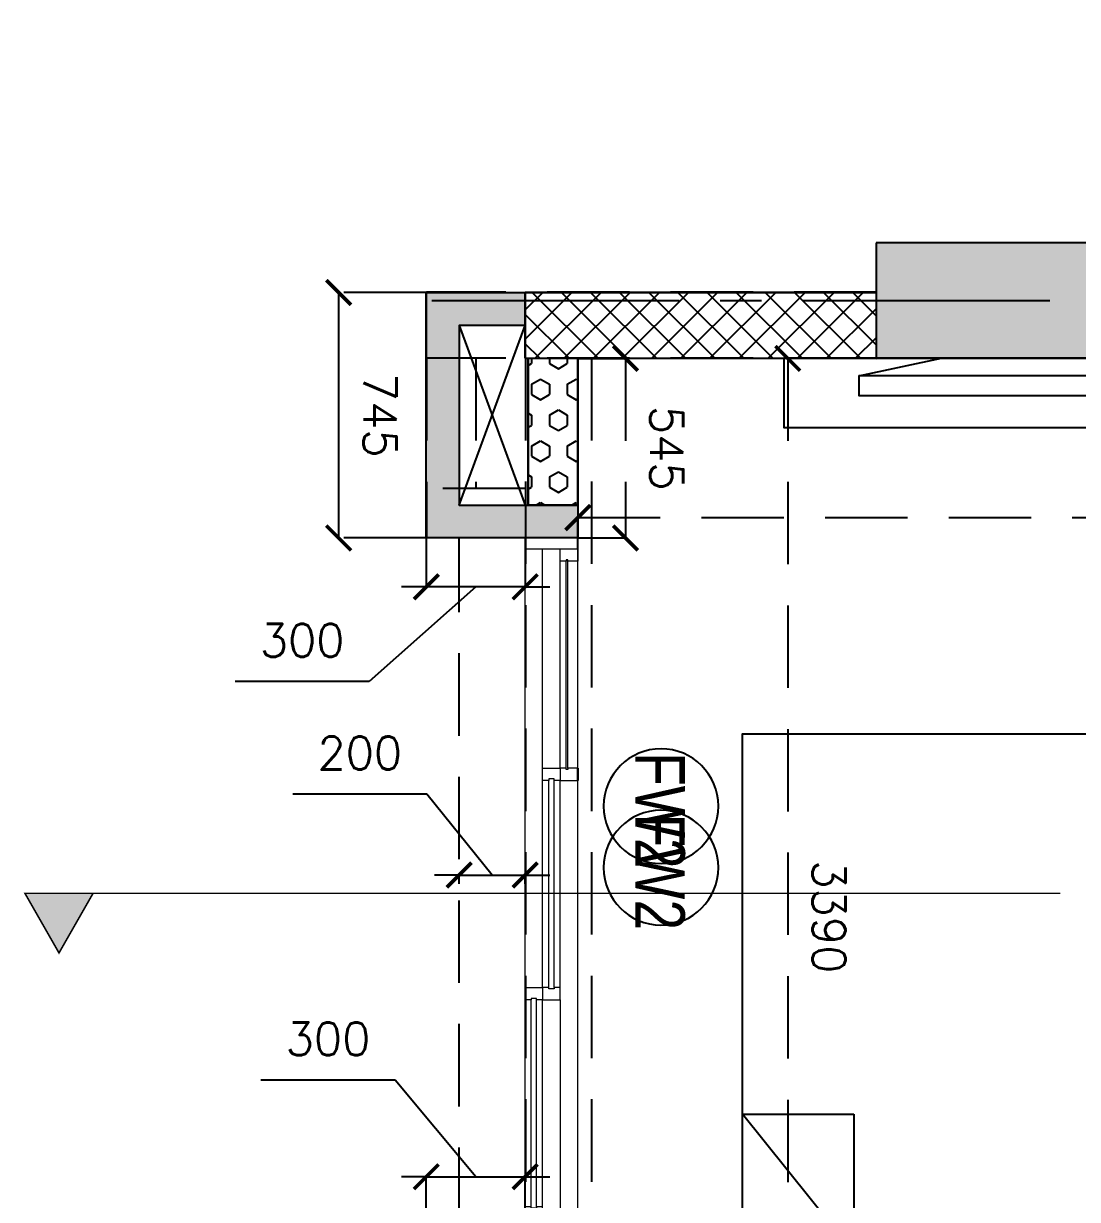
# Model space of a CAD drawing. Header units: millimetres. Extents: x -414464 to 1686, y -90036 to 108605.
# Drawn here: x -122298 to -119100, y -58068 to -54499 of the extents above; entities that cross this region are included whole.
import ezdxf
from ezdxf.enums import TextEntityAlignment as Align

# ---------------------------------------------------------------- set-up
doc = ezdxf.new("R2010")
doc.units = ezdxf.units.MM
doc.header["$LTSCALE"] = 1000
doc.header["$MEASUREMENT"] = 0
for name, pattern in [('$1$AUDIT_D_120904163729-0', [0]), ('$36$HIDDEN', [0.375, 0.25, -0.125]), ('2BHK-A - FRONT$1$AUDIT_D_120904163729-0', [0]), ('AUDIT_D_120904163729-0', [0]), ('T8(T9 IS SIMILAR) - DIMENSION & TEXTING$1$HIDDEN', [0.375, 0.25, -0.125]), ('T8(T9 IS SIMILAR) - TYPICAL FLOOR ELEVATION$1$AUDIT_D_120904163729-0', [0]), ('T8(T9 IS SIMILAR) - TYPICAL FLOOR ELEVATION$1$HIDDEN', [0.375, 0.25, -0.125]), ('T8(T9 IS SIMILAR)$1$$0$HIDDEN', [0.375, 0.25, -0.125]), ('T8_PROFILE SECTIONS$0$HIDDEN', [0.375, 0.25, -0.125]), ('T8_PROFILE SECTIONS$0$PHANTOM2', [1.25, 0.625, -0.125, 0.125, -0.125, 0.125, -0.125]), ('T8_REFUGE COLUMNS$1$CENTER2', [1.125, 0.75, -0.125, 0.125, -0.125])]:
    doc.linetypes.add(name, pattern=pattern)
doc.layers.get('0').update_dxf_attribs({"linetype": 'AUDIT_D_120904163729-0'})
for name, color, linetype in [('$0$A-HATCH -160', 251, '$1$AUDIT_D_120904163729-0'), ('$21$A-DIMENSIONS', 2, '$36$HIDDEN'), ('2BHK-A - FRONT$0$2BHK-A - FRONT$0$a-furniture', 8, 'Continuous'), ('2BHK-A - FRONT$1$a-furniture', 8, 'Continuous'), ('2BHK-A - FRONT$1$A-HATCH -160', 251, '2BHK-A - FRONT$1$AUDIT_D_120904163729-0'), ('2BHK-A - FRONT$1$a-window-no', 125, 'Continuous'), ('a-rcc', 3, 'Continuous'), ('T8(T9 IS SIMILAR) - DIMENSION & TEXTING$1$A-DIMENSIONS', 2, 'T8(T9 IS SIMILAR) - DIMENSION & TEXTING$1$HIDDEN'), ('T8(T9 IS SIMILAR) - DIMENSION & TEXTING$1$a-window-no', 125, 'Continuous'), ('T8(T9 IS SIMILAR) - TYPICAL FLOOR ELEVATION$1$A-DIM', 1, 'T8(T9 IS SIMILAR) - TYPICAL FLOOR ELEVATION$1$AUDIT_D_120904163729-0'), ('T8(T9 IS SIMILAR) - TYPICAL FLOOR ELEVATION$1$A-WALL HATCH', 252, 'T8(T9 IS SIMILAR) - TYPICAL FLOOR ELEVATION$1$AUDIT_D_120904163729-0'), ('T8(T9 IS SIMILAR) - TYPICAL FLOOR ELEVATION$1$A-WALL-FEATURES', 6, 'T8(T9 IS SIMILAR) - TYPICAL FLOOR ELEVATION$1$AUDIT_D_120904163729-0'), ('T8(T9 IS SIMILAR)$1$$6$a-beam 2', 50, 'Continuous'), ('T8(T9 IS SIMILAR)$1$S-BEAM', 20, 'T8(T9 IS SIMILAR)$1$$0$HIDDEN'), ('T8_PROFILE SECTIONS$0$A-PROFILE SECTIONS', 81, 'T8_PROFILE SECTIONS$0$PHANTOM2'), ('T8_REFUGE COLUMNS$1$A-CENTERLINE', 193, 'T8_REFUGE COLUMNS$1$CENTER2'), ('T8_REFUGE COLUMNS$1$A-RCC COLS', 3, 'Continuous'), ('T8_TYPICAL COLUMNS$1$A-RCC COLS', 3, 'Continuous')]:
    doc.layers.add(name, color=color, linetype=linetype)
for name, color, linetype, lineweight in [('2BHK-A - FRONT$1$A-WALL- 160', 6, 'Continuous', 30), ('2BHK-A - FRONT$1$Window', 4, 'Continuous', 20), ('T8(T9 IS SIMILAR)$1$D&W', 8, 'Continuous', 25)]:
    doc.layers.add(name, color=color, linetype=linetype, lineweight=lineweight)
doc.layers.add('T8_REFUGE COLUMNS$1$COL-HATCH', color=7, linetype='Continuous', lineweight=25, true_color=0xa3a3a3)
doc.styles.add('2BHK-A - FRONT$1$LODHA STANDERD', font='sanss___.ttf')
doc.styles.add('T8(T9 IS SIMILAR) - DIMENSION & TEXTING$1$LODHA STANDERD', font='sanss___.ttf')
doc.styles.add('T8(T9 IS SIMILAR) - DIMENSION & TEXTING$1$Romans 1', font='romans.shx', dxfattribs={"height": 100})
doc.styles.add('T8(T9 IS SIMILAR) - TYPICAL FLOOR ELEVATION$1$Romans 1', font='romans.shx', dxfattribs={"height": 100})
doc.dimstyles.new('T8(T9 IS SIMILAR) - DIMENSION & TEXTING$1$ALPINE S', dxfattribs={"dimscale": 0, "dimtxt": 100, "dimasz": 75, "dimexe": 0, "dimexo": 0, "dimgap": 75, "dimtad": 1, "dimdec": 0, "dimzin": 0, "dimdsep": 46, "dimtxsty": 'T8(T9 IS SIMILAR) - DIMENSION & TEXTING$1$Romans 1', "dimblk": 'T8(T9 IS SIMILAR) - DIMENSION & TEXTING$1$_ArchTick', "dimcen": 0.09, "dimclrd": 256, "dimclre": 256, "dimclrt": 7, "dimadec": 0, "dimazin": 0, "dimtfac": 1, "dimtdec": 0, "dimtofl": 0, "dimtmove": 1, "dimatfit": 0, "dimldrblk": 'T8(T9 IS SIMILAR) - DIMENSION & TEXTING$1$_Open90', "dimfxl": 1, "dimtolj": 1, "dimtzin": 0, "dimarcsym": 0})
doc.dimstyles.new('T8(T9 IS SIMILAR) - TYPICAL FLOOR ELEVATION$1$ALPINE S', dxfattribs={"dimscale": 0, "dimtxt": 100, "dimasz": 75, "dimexe": 0, "dimexo": 0, "dimgap": 75, "dimtad": 1, "dimdec": 0, "dimzin": 0, "dimdsep": 46, "dimtxsty": 'T8(T9 IS SIMILAR) - TYPICAL FLOOR ELEVATION$1$Romans 1', "dimblk": 'T8(T9 IS SIMILAR) - TYPICAL FLOOR ELEVATION$1$_ArchTick', "dimcen": 0.09, "dimclrd": 256, "dimclre": 256, "dimclrt": 7, "dimadec": 0, "dimazin": 0, "dimtfac": 1, "dimtdec": 0, "dimtofl": 0, "dimtmove": 1, "dimatfit": 0, "dimldrblk": 'T8(T9 IS SIMILAR) - TYPICAL FLOOR ELEVATION$1$_Open90', "dimfxl": 1, "dimtolj": 1, "dimtzin": 0, "dimarcsym": 0})

# ---------------------------------------------------------------- blocks, each defined once
blk = doc.blocks.new('T8_REFUGE COLUMNS')
at = {"layer": 'T8_REFUGE COLUMNS$1$COL-HATCH', "linetype": 'ByBlock'}
h = blk.add_hatch(color=256, dxfattribs=at)
h.dxf.hatch_style = 1
h.paths.add_polyline_path([(1195392.1, -5726519.9), (1195742.1, -5726519.9), (1195742.1, -5724724.9), (1195392.1, -5724724.9)])
at = {"layer": 'T8_REFUGE COLUMNS$1$A-CENTERLINE'}
blk.add_line((1195567.1, -5727867.6), (1195567.1, -5698299.6), dxfattribs=at)
at = {"layer": 'T8_REFUGE COLUMNS$1$A-RCC COLS', "linetype": 'ByBlock'}
blk.add_lwpolyline([(1195392.1, -5726519.9), (1195742.1, -5726519.9), (1195742.1, -5724724.9), (1195392.1, -5724724.9)], close=True, dxfattribs=at)
blk = doc.blocks.new('T8_TYPICAL COLUMNS')
at = {"layer": 'T8_TYPICAL COLUMNS$1$A-RCC COLS', "linetype": 'ByBlock'}
blk.add_blockref('T8_REFUGE COLUMNS', (0, 0), dxfattribs=at)
blk = doc.blocks.new('2BHK-A - FRONT$1$2100')
at = {"layer": '2BHK-A - FRONT$1$Window', "color": 1, "lineweight": 13}
for p, q in [((1150876.5, -5693344.1), (1148842.5, -5693344.1)), ((1149507.5, -5693344.1), (1148880, -5693344.1)), ((1149507.5, -5693397.4), (1148880, -5693397.4)), ((1150173.7, -5693397.4), (1149545, -5693397.4)), ((1150211.2, -5693397.4), (1150876.5, -5693397.4)), ((1149507.5, -5693450.8), (1148842.5, -5693450.8)), ((1150173.7, -5693450.8), (1149545, -5693450.8)), ((1150839, -5693450.8), (1150211.2, -5693450.8)), ((1150173.7, -5693504.1), (1148842.5, -5693504.1)), ((1150839, -5693504.1), (1150211.2, -5693504.1))]:
    blk.add_line(p, q, dxfattribs=at)
at = {"layer": '2BHK-A - FRONT$1$Window', "color": 5, "lineweight": 13}
for p, q in [((1149507.5, -5693374.4), (1148880, -5693374.4)), ((1149507.5, -5693378.9), (1148880, -5693378.9)), ((1150173.7, -5693416), (1149545, -5693416)), ((1150173.7, -5693432.2), (1149545, -5693432.2)), ((1150839, -5693469.3), (1150211.2, -5693469.3)), ((1150839, -5693485.5), (1150211.2, -5693485.5))]:
    blk.add_line(p, q, dxfattribs=at)
at = {"layer": '2BHK-A - FRONT$1$Window', "color": 4, "lineweight": 13}
for points in [[(1148842.5, -5693344.1), (1148809.5, -5693344.1), (1148809.5, -5693504.1), (1148842.5, -5693504.1)], [(1148880, -5693378.9), (1148880, -5693397.4), (1148842.5, -5693397.4), (1148842.5, -5693344.1), (1148880, -5693344.1), (1148880, -5693374.4), (1148875.5, -5693374.4), (1148875.5, -5693378.9)], [(1149507.5, -5693378.9), (1149507.5, -5693397.4), (1149545, -5693397.4), (1149545, -5693344.1), (1149507.5, -5693344.1), (1149507.5, -5693374.4), (1149512, -5693374.4), (1149512, -5693378.9)], [(1150909.5, -5693344.1), (1150876.5, -5693344.1), (1150876.5, -5693504.1), (1150909.5, -5693504.1)], [(1149545, -5693432.2), (1149545, -5693450.8), (1149507.5, -5693450.8), (1149507.5, -5693397.4), (1149545, -5693397.4), (1149545, -5693416), (1149540.5, -5693416), (1149540.5, -5693432.2)], [(1150173.7, -5693432.2), (1150173.7, -5693450.8), (1150211.2, -5693450.8), (1150211.2, -5693397.4), (1150173.7, -5693397.4), (1150173.7, -5693416), (1150178.2, -5693416), (1150178.2, -5693432.2)], [(1150211.2, -5693485.5), (1150211.2, -5693504.1), (1150173.7, -5693504.1), (1150173.7, -5693450.8), (1150211.2, -5693450.8), (1150211.2, -5693469.3), (1150206.7, -5693469.3), (1150206.7, -5693485.5)], [(1150839, -5693485.5), (1150839, -5693504.1), (1150876.5, -5693504.1), (1150876.5, -5693450.8), (1150839, -5693450.8), (1150839, -5693469.3), (1150843.5, -5693469.3), (1150843.5, -5693485.5)]]:
    blk.add_lwpolyline(points, close=True, dxfattribs=at)
blk = doc.blocks.new('2BHK-A - FRONT$1$WINDOW TAG')
at = {"layer": '2BHK-A - FRONT$1$a-window-no'}
blk.add_circle((0, 0), 174.1, dxfattribs=at)
at = {"layer": '2BHK-A - FRONT$1$a-window-no', "style": '2BHK-A - FRONT$1$LODHA STANDERD'}
blk.add_attdef('WINDOW', text='', height=150, dxfattribs=at).set_placement((11.3, 2.8), align=Align.MIDDLE_CENTER)
blk = doc.blocks.new('2BHK-A - FRONT$1$A$C7BF77BFD')
at = {"layer": '2BHK-A - FRONT$1$a-furniture'}
for p, q in [((-300, 1078.1), (-246.9, 1328.1)), ((-300, 1078.1), (-300, 478.1)), ((-246.9, 228.1), (-300, 478.1))]:
    blk.add_line(p, q, dxfattribs=at)
for points in [[(-300, 1550), (-300, 0), (-90, 0), (-90, 1550)], [(-246.9, 228.1), (-186.9, 228.1), (-186.9, 1328.1), (-246.9, 1328.1)]]:
    blk.add_lwpolyline(points, close=True, dxfattribs=at)
blk = doc.blocks.new('2BHK-A - FRONT$0$2BHK-A - FRONT$0$a bed')
at = {"color": 0, "linetype": 'ByBlock', "extrusion": (1.06338e-09, -0.000260045, 1)}
for q in [(78.6, 2497.2), (328.9, 2497.3), (203.8, 2280.5)]:
    blk.add_line((203.8, 2425), q, dxfattribs=at)
at = {"color": 0, "linetype": 'ByBlock'}
for p, q in [((675, 2200, 0), (675, 737.5, 0)), ((221.8, 1867.4, 0), (383.5, 2029, 0)), ((444.1, 2029, 0), (605.8, 1867.4, 0)), ((334.7, 1693.9, 0), (221.8, 1806.8, 0)), ((605.8, 1806.8, 0), (492.9, 1693.9, 0)), ((221.8, 1581, 0), (383.5, 1742.6, 0)), ((444.1, 1742.6, 0), (605.8, 1581, 0)), ((221.8, 1389.8, 0), (383.5, 1551.4, 0)), ((444.1, 1551.4, 0), (605.8, 1389.8, 0)), ((287.1, 1455.1, 0), (221.8, 1520.4, 0)), ((605.8, 1520.4, 0), (540.5, 1455.1, 0)), ((383.5, 1167.5, 0), (221.8, 1329.2, 0)), ((605.8, 1329.2, 0), (444.1, 1167.5, 0)), ((221.8, 857.3, 0), (383.5, 1019, 0)), ((444.1, 1019, 0), (605.8, 857.3, 0)), ((221.8, 679, 0), (383.5, 840.6, 0)), ((444.1, 840.6, 0), (605.8, 679, 0)), ((280.7, 737.9, 0), (221.8, 796.7, 0)), ((605.8, 796.7, 0), (546.9, 737.9, 0)), ((1095.6, 737.5, 0), (675, 737.5, 0)), ((675, 737.5, 0), (1095.6, 400, 0)), ((1095.6, 400, 0), (1095.6, 737.5, 0)), ((383.5, 456.7, 0), (221.8, 618.4, 0)), ((605.8, 618.4, 0), (444.1, 456.7, 0)), ((56.3, 400, 0), (506.3, 400, 0))]:
    blk.add_line(p, q, dxfattribs=at)
at = {"color": 0, "linetype": 'ByBlock', "extrusion": (1.06338e-09, 0.000260045, 1)}
for q in [(203.8, 319.5), (78.6, 102.8), (328.9, 102.7)]:
    blk.add_line((203.8, 175), q, dxfattribs=at)
at = {"color": 0, "linetype": 'ByBlock'}
for points in [[(0, 2200), (0, 2650), (400, 2650), (400, 2200)], [(0, 400), (0, -50), (400, -50), (400, 400)]]:
    blk.add_lwpolyline(points, close=True, dxfattribs=at)
blk.add_lwpolyline([(0, 400), (2250, 400), (2250, 2200), (0, 2200), (0, 400)], dxfattribs=at)
at = {"color": 0, "linetype": 'ByBlock', "extrusion": (1.06338e-09, -0.000260045, 1)}
for radius in [144.5, 108.4]:
    blk.add_circle((203.8, 2425, -0.6), radius, dxfattribs=at)
at = {"color": 0, "linetype": 'ByBlock', "extrusion": (1.06338e-09, 0.000260045, 1)}
for radius in [144.5, 108.4]:
    blk.add_circle((203.8, 175, 0), radius, dxfattribs=at)
at = {"color": 0, "linetype": 'ByBlock', "extrusion": (7.42612e-06, -2.34658e-07, -1)}
for centre, major_axis, start_param, end_param in [((417.2, 2002.1, 0), (-26.9, 26.9, 0), 6.283185, 7.853982), ((252.2, 1837.1, 0.7), (-30.3, 30.3, 0), 4.712389, 6.283185), ((575.4, 1837.1, 0.7), (30.3, 30.3, 0), 0, 1.570796), ((413.8, 1712.3, 0.7), (-30.3, 30.3, 0), 6.283185, 7.853982), ((252.2, 1550.7, 0.7), (30.3, 30.3, 0), 3.141593, 4.712389), ((575.4, 1550.7, 0.7), (30.3, 30.3, 0), 0, 1.570796), ((413.8, 1521.1, 0.7), (30.3, 30.3, 0), 4.712389, 6.283185), ((252.2, 1359.5, 0.7), (-30.3, 30.3, 0), 4.712389, 6.283185), ((575.4, 1359.5, 0.7), (-30.3, 30.3, 0), 1.570796, 3.141593), ((413.8, 1197.8, 0.7), (-30.3, 30.3, 0), 3.141593, 4.712389), ((413.8, 988.7, 0.7), (30.3, 30.3, 0), 4.712389, 6.283185), ((252.2, 827, 0.7), (30.3, 30.3, 0), 3.141593, 4.712389), ((575.4, 827, 0.7), (-30.3, 30.3, 0), 1.570796, 3.141593), ((413.8, 810.3, 0.7), (30.3, 30.3, 0), 4.712389, 6.283185), ((252.2, 648.7, 0.7), (-30.3, 30.3, 0), 4.712389, 6.283185), ((575.4, 648.7, 0.7), (-30.3, 30.3, 0), 1.570796, 3.141593), ((413.8, 487.1, 0.7), (30.3, 30.3, 0), 1.570796, 3.141593)]:
    blk.add_ellipse(centre, major_axis=major_axis, ratio=1, start_param=start_param, end_param=end_param, dxfattribs=at)
blk = doc.blocks.new('2BHK-A - FRONT')
at = {"layer": '2BHK-A - FRONT$1$A-HATCH -160', "linetype": 'ByBlock'}
h = blk.add_hatch(dxfattribs=at)
h.set_pattern_fill('ANSI37', color=256, scale=500)
h.paths.add_polyline_path([(1141249.5, -5727584.8), (1141049.5, -5727584.8), (1141049.5, -5726519.5), (1141249.5, -5726519.5)])
h.paths.add_polyline_path([(1141249.5, -5723474.2), (1141899.2, -5723474.2), (1141899.2, -5723274.2), (1141249.5, -5723274.2)])
h.paths.add_polyline_path([(1147999.5, -5728684.2), (1148199.5, -5728684.2), (1148199.5, -5727609.8), (1147999.5, -5727609.8)])
h = blk.add_hatch(dxfattribs=at)
h.set_pattern_fill('HEX', color=256, scale=250)
h.paths.add_polyline_path([(1141695, -5727574.6), (1141249.8, -5727574.6), (1141249.8, -5727424.6), (1141695, -5727424.6)])
h.paths.add_polyline_path([(1143995, -5727574.6), (1144639.8, -5727574.6), (1144639.8, -5727424.6), (1143995, -5727424.6)])
at = {"layer": '2BHK-A - FRONT$1$A-WALL- 160', "linetype": 'ByBlock'}
for p, q in [((1141049.5, -5727584.6, 0.3), (1141049.5, -5726519.9, 0.7)), ((1141249.5, -5727584.6, 0.3), (1141249.7, -5726519.5)), ((1141249.5, -5727424.6, 0.3), (1141695, -5727424.6, -0.4)), ((1141695, -5727424.6, -0.4), (1141695, -5727574.6, -0.4)), ((1142493, -5727424.6, -0.4), (1142530.5, -5727424.6, -0.4)), ((1141049.5, -5727584.6, 0.3), (1141249.5, -5727584.6, 0.3)), ((1141249.5, -5727574.6, 0.3), (1141695, -5727574.6, -0.4))]:
    blk.add_line(p, q, dxfattribs=at)
at = {"layer": '2BHK-A - FRONT$0$2BHK-A - FRONT$0$a-furniture', "extrusion": (4.84058e-05, -0.000523293, -1), "zscale": -1, "rotation": 359.9999999999999}
blk.add_blockref('2BHK-A - FRONT$0$2BHK-A - FRONT$0$a bed', (-1144639.5, -5727323.8, 3052.9), dxfattribs=at)
at = {"layer": '2BHK-A - FRONT$1$a-furniture', "extrusion": (-0.000159294, 0.000512155, 1)}
blk.add_blockref('2BHK-A - FRONT$1$A$C7BF77BFD', (1141549.5, -5726798.7, -3115.6), dxfattribs=at)
at = {"layer": '2BHK-A - FRONT$1$A-WALL- 160', "linetype": 'ByBlock'}
blk.add_blockref('2BHK-A - FRONT$1$2100', (-7014.5, -34080.5), dxfattribs=at)
at = {"layer": '2BHK-A - FRONT$1$a-window-no'}
ref = blk.add_blockref('2BHK-A - FRONT$1$WINDOW TAG', (1142795.4, -5727172.1), dxfattribs=dict(at, xscale=-1, rotation=180))
ref.add_attrib('WINDOW', 'FW2', dxfattribs={"height": 150, "style": '2BHK-A - FRONT$1$LODHA STANDERD', "width": 0.8}).set_placement((1142808.1, -5727174.9), align=Align.MIDDLE_CENTER)
blk = doc.blocks.new('T8(T9 IS SIMILAR) - TYPICAL FLOOR ELEVATION$1$_ArchTick')
at = {"color": 0, "linetype": 'ByBlock', "const_width": 0.15}
blk.add_lwpolyline([(-0.5, -0.5), (0.5, 0.5)], dxfattribs=at)
blk = doc.blocks.new('*D4499')
at = {"layer": 'T8(T9 IS SIMILAR) - TYPICAL FLOOR ELEVATION$1$A-DIM', "lineweight": -2, "transparency": 16777216}
for p, q in [((1198226.3, -5727584.6), (1198226.3, -5727509.6)), ((1198226.3, -5727884.6), (1198226.3, -5727584.6)), ((1198226.3, -5727734.6), (1197932.8, -5727979)), ((1198226.3, -5727884.6), (1198226.3, -5727959.6)), ((1197932.8, -5727979), (1197932.8, -5728386.1))]:
    blk.add_line(p, q, dxfattribs=at)
at = {"layer": 'T8(T9 IS SIMILAR) - TYPICAL FLOOR ELEVATION$1$A-DIM', "linetype": 'T8(T9 IS SIMILAR) - TYPICAL FLOOR ELEVATION$1$HIDDEN', "lineweight": -2, "transparency": 16777216}
for p, q in [((1198387.7, -5727584.6), (1198226.3, -5727584.6)), ((1198387.7, -5727884.6), (1198226.3, -5727884.6))]:
    blk.add_line(p, q, dxfattribs=at)
at = {"layer": 'T8(T9 IS SIMILAR) - TYPICAL FLOOR ELEVATION$1$A-DIM', "linetype": 'ByBlock', "lineweight": -2, "transparency": 16777216, "xscale": 75, "yscale": 75, "zscale": 75}
for p, rotation in [((1198226.3, -5727584.6), 270), ((1198226.3, -5727884.6), 90)]:
    blk.add_blockref('T8(T9 IS SIMILAR) - TYPICAL FLOOR ELEVATION$1$_ArchTick', p, dxfattribs=dict(at, rotation=rotation))
at = {"layer": 'T8(T9 IS SIMILAR) - TYPICAL FLOOR ELEVATION$1$A-DIM', "color": 7, "linetype": 'ByBlock', "transparency": 16777216, "insert": (1197807.8, -5728182.6), "char_height": 100, "attachment_point": 5, "rotation": 90, "style": 'T8(T9 IS SIMILAR) - TYPICAL FLOOR ELEVATION$1$Romans 1'}
blk.add_mtext('\\A1;300', dxfattribs=at)
blk = doc.blocks.new('T8(T9 IS SIMILAR) - TYPICAL FLOOR ELEVATION$1$_Open90')
at = {"color": 0, "linetype": 'ByBlock', "lineweight": -2}
for p, q in [((-0.5, 0.5), (0, 0)), ((0, 0), (-1, 0)), ((0, 0), (-0.5, -0.5))]:
    blk.add_line(p, q, dxfattribs=at)
blk = doc.blocks.new('*D4500')
at = {"layer": 'T8(T9 IS SIMILAR) - TYPICAL FLOOR ELEVATION$1$A-DIM', "lineweight": -2, "transparency": 16777216}
for p, q in [((1197310.7, -5727584.6), (1197310.7, -5727509.6)), ((1197310.7, -5727784.6), (1197310.7, -5727584.6)), ((1197310.7, -5727684.6), (1197065.4, -5727882.7)), ((1197310.7, -5727784.6), (1197310.7, -5727859.6)), ((1197065.4, -5727882.7), (1197065.4, -5728289.8))]:
    blk.add_line(p, q, dxfattribs=at)
at = {"layer": 'T8(T9 IS SIMILAR) - TYPICAL FLOOR ELEVATION$1$A-DIM', "linetype": 'T8(T9 IS SIMILAR) - TYPICAL FLOOR ELEVATION$1$HIDDEN', "lineweight": -2, "transparency": 16777216}
for p, q in [((1197337.7, -5727584.6), (1197310.7, -5727584.6)), ((1197337.7, -5727784.6), (1197310.7, -5727784.6))]:
    blk.add_line(p, q, dxfattribs=at)
at = {"layer": 'T8(T9 IS SIMILAR) - TYPICAL FLOOR ELEVATION$1$A-DIM', "linetype": 'ByBlock', "lineweight": -2, "transparency": 16777216, "xscale": 75, "yscale": 75, "zscale": 75}
for p, rotation in [((1197310.7, -5727584.6), 270), ((1197310.7, -5727784.6), 90)]:
    blk.add_blockref('T8(T9 IS SIMILAR) - TYPICAL FLOOR ELEVATION$1$_ArchTick', p, dxfattribs=dict(at, rotation=rotation))
at = {"layer": 'T8(T9 IS SIMILAR) - TYPICAL FLOOR ELEVATION$1$A-DIM', "color": 7, "linetype": 'ByBlock', "transparency": 16777216, "insert": (1196940.4, -5728086.2), "char_height": 100, "attachment_point": 5, "rotation": 90, "style": 'T8(T9 IS SIMILAR) - TYPICAL FLOOR ELEVATION$1$Romans 1'}
blk.add_mtext('\\A1;200', dxfattribs=at)
blk = doc.blocks.new('*D4502')
at = {"layer": 'T8(T9 IS SIMILAR) - TYPICAL FLOOR ELEVATION$1$A-DIM', "linetype": 'T8(T9 IS SIMILAR) - TYPICAL FLOOR ELEVATION$1$HIDDEN', "lineweight": -2, "transparency": 16777216}
for p, q in [((1195542.6, -5727884.6), (1195542.6, -5728150.3)), ((1196287.7, -5727884.6), (1196287.7, -5728150.3))]:
    blk.add_line(p, q, dxfattribs=at)
at = {"layer": 'T8(T9 IS SIMILAR) - TYPICAL FLOOR ELEVATION$1$A-DIM', "lineweight": -2, "transparency": 16777216}
blk.add_line((1196287.7, -5728150.3), (1195542.6, -5728150.3), dxfattribs=at)
at = {"layer": 'T8(T9 IS SIMILAR) - TYPICAL FLOOR ELEVATION$1$A-DIM', "linetype": 'ByBlock', "lineweight": -2, "transparency": 16777216, "xscale": 75, "yscale": 75, "zscale": 75, "rotation": 180}
blk.add_blockref('T8(T9 IS SIMILAR) - TYPICAL FLOOR ELEVATION$1$_ArchTick', (1195542.6, -5728150.3), dxfattribs=at)
at = {"layer": 'T8(T9 IS SIMILAR) - TYPICAL FLOOR ELEVATION$1$A-DIM', "linetype": 'ByBlock', "lineweight": -2, "transparency": 16777216, "xscale": 75, "yscale": 75, "zscale": 75}
blk.add_blockref('T8(T9 IS SIMILAR) - TYPICAL FLOOR ELEVATION$1$_ArchTick', (1196287.7, -5728150.3), dxfattribs=at)
at = {"layer": 'T8(T9 IS SIMILAR) - TYPICAL FLOOR ELEVATION$1$A-DIM', "color": 7, "linetype": 'ByBlock', "transparency": 16777216, "insert": (1195915.2, -5728025.3), "char_height": 100, "attachment_point": 5, "style": 'T8(T9 IS SIMILAR) - TYPICAL FLOOR ELEVATION$1$Romans 1'}
blk.add_mtext('\\A1;745', dxfattribs=at)
blk = doc.blocks.new('*D4503')
at = {"layer": 'T8(T9 IS SIMILAR) - TYPICAL FLOOR ELEVATION$1$A-DIM', "lineweight": -2, "transparency": 16777216}
for p, q in [((1196436, -5727584.6), (1196436, -5727509.6)), ((1196436, -5727584.6), (1196436, -5727884.6)), ((1196436, -5727734.6), (1196723.5, -5728057.6)), ((1196436, -5727884.6), (1196436, -5727959.6)), ((1196723.5, -5728057.6), (1196723.5, -5728464.7))]:
    blk.add_line(p, q, dxfattribs=at)
at = {"layer": 'T8(T9 IS SIMILAR) - TYPICAL FLOOR ELEVATION$1$A-DIM', "linetype": 'T8(T9 IS SIMILAR) - TYPICAL FLOOR ELEVATION$1$HIDDEN', "lineweight": -2, "transparency": 16777216}
for p, q in [((1196287.7, -5727584.6), (1196436, -5727584.6)), ((1196287.7, -5727884.6), (1196436, -5727884.6))]:
    blk.add_line(p, q, dxfattribs=at)
at = {"layer": 'T8(T9 IS SIMILAR) - TYPICAL FLOOR ELEVATION$1$A-DIM', "linetype": 'ByBlock', "lineweight": -2, "transparency": 16777216, "xscale": 75, "yscale": 75, "zscale": 75}
for p, rotation in [((1196436, -5727584.6), 270), ((1196436, -5727884.6), 90)]:
    blk.add_blockref('T8(T9 IS SIMILAR) - TYPICAL FLOOR ELEVATION$1$_ArchTick', p, dxfattribs=dict(at, rotation=rotation))
at = {"layer": 'T8(T9 IS SIMILAR) - TYPICAL FLOOR ELEVATION$1$A-DIM', "color": 7, "linetype": 'ByBlock', "transparency": 16777216, "insert": (1196598.5, -5728261.1), "char_height": 100, "attachment_point": 5, "rotation": 90, "style": 'T8(T9 IS SIMILAR) - TYPICAL FLOOR ELEVATION$1$Romans 1'}
blk.add_mtext('\\A1;300', dxfattribs=at)
blk = doc.blocks.new('T8(T9 IS SIMILAR) - DIMENSION & TEXTING$1$WINDOW TAG')
at = {"layer": 'T8(T9 IS SIMILAR) - DIMENSION & TEXTING$1$a-window-no'}
blk.add_circle((0, 0), 174.1, dxfattribs=at)
at = {"layer": 'T8(T9 IS SIMILAR) - DIMENSION & TEXTING$1$a-window-no', "style": 'T8(T9 IS SIMILAR) - DIMENSION & TEXTING$1$LODHA STANDERD'}
blk.add_attdef('WINDOW', text='', height=150, dxfattribs=at).set_placement((11.3, 2.8), align=Align.MIDDLE_CENTER)
blk = doc.blocks.new('T8(T9 IS SIMILAR) - DIMENSION & TEXTING$1$_ArchTick')
at = {"color": 0, "linetype": 'ByBlock', "const_width": 0.15}
blk.add_lwpolyline([(-0.5, -0.5), (0.5, 0.5)], dxfattribs=at)
blk = doc.blocks.new('*D1603')
at = {"layer": 'T8(T9 IS SIMILAR) - DIMENSION & TEXTING$1$A-DIMENSIONS', "linetype": 'T8(T9 IS SIMILAR) - DIMENSION & TEXTING$1$HIDDEN', "lineweight": -2, "transparency": 16777216}
for p, q in [((1195742.6, -5727424.6), (1195742.6, -5727280.1)), ((1196287.7, -5727424.6), (1196287.7, -5727280.1))]:
    blk.add_line(p, q, dxfattribs=at)
at = {"layer": 'T8(T9 IS SIMILAR) - DIMENSION & TEXTING$1$A-DIMENSIONS', "lineweight": -2, "transparency": 16777216}
blk.add_line((1195742.6, -5727280.1), (1196287.7, -5727280.1), dxfattribs=at)
at = {"layer": 'T8(T9 IS SIMILAR) - DIMENSION & TEXTING$1$A-DIMENSIONS', "linetype": 'ByBlock', "lineweight": -2, "transparency": 16777216, "xscale": 75, "yscale": 75, "zscale": 75, "rotation": 180}
blk.add_blockref('T8(T9 IS SIMILAR) - DIMENSION & TEXTING$1$_ArchTick', (1195742.6, -5727280.1), dxfattribs=at)
at = {"layer": 'T8(T9 IS SIMILAR) - DIMENSION & TEXTING$1$A-DIMENSIONS', "linetype": 'ByBlock', "lineweight": -2, "transparency": 16777216, "xscale": 75, "yscale": 75, "zscale": 75}
blk.add_blockref('T8(T9 IS SIMILAR) - DIMENSION & TEXTING$1$_ArchTick', (1196287.7, -5727280.1), dxfattribs=at)
at = {"layer": 'T8(T9 IS SIMILAR) - DIMENSION & TEXTING$1$A-DIMENSIONS', "color": 7, "linetype": 'ByBlock', "transparency": 16777216, "insert": (1196015.2, -5727155.1), "char_height": 100, "attachment_point": 5, "style": 'T8(T9 IS SIMILAR) - DIMENSION & TEXTING$1$Romans 1'}
blk.add_mtext('\\A1;545', dxfattribs=at)
blk = doc.blocks.new('T8(T9 IS SIMILAR) - DIMENSION & TEXTING$1$_Open90')
at = {"color": 0, "linetype": 'ByBlock', "lineweight": -2}
for p, q in [((-0.5, 0.5), (0, 0)), ((0, 0), (-1, 0)), ((0, 0), (-0.5, -0.5))]:
    blk.add_line(p, q, dxfattribs=at)
blk = doc.blocks.new('*D1605')
at = {"layer": 'T8(T9 IS SIMILAR) - DIMENSION & TEXTING$1$A-DIMENSIONS', "linetype": 'T8(T9 IS SIMILAR) - DIMENSION & TEXTING$1$HIDDEN', "lineweight": -2, "transparency": 16777216}
for p, q in [((1195742.6, -5726519.7), (1195742.6, -5726787.9)), ((1199132.6, -5726519.7), (1199132.6, -5726787.9))]:
    blk.add_line(p, q, dxfattribs=at)
at = {"layer": 'T8(T9 IS SIMILAR) - DIMENSION & TEXTING$1$A-DIMENSIONS', "lineweight": -2, "transparency": 16777216}
blk.add_line((1195742.6, -5726787.9), (1199132.6, -5726787.9), dxfattribs=at)
at = {"layer": 'T8(T9 IS SIMILAR) - DIMENSION & TEXTING$1$A-DIMENSIONS', "linetype": 'ByBlock', "lineweight": -2, "transparency": 16777216, "xscale": 75, "yscale": 75, "zscale": 75, "rotation": 180}
blk.add_blockref('T8(T9 IS SIMILAR) - DIMENSION & TEXTING$1$_ArchTick', (1195742.6, -5726787.9), dxfattribs=at)
at = {"layer": 'T8(T9 IS SIMILAR) - DIMENSION & TEXTING$1$A-DIMENSIONS', "linetype": 'ByBlock', "lineweight": -2, "transparency": 16777216, "xscale": 75, "yscale": 75, "zscale": 75}
blk.add_blockref('T8(T9 IS SIMILAR) - DIMENSION & TEXTING$1$_ArchTick', (1199132.6, -5726787.9), dxfattribs=at)
at = {"layer": 'T8(T9 IS SIMILAR) - DIMENSION & TEXTING$1$A-DIMENSIONS', "color": 7, "linetype": 'ByBlock', "transparency": 16777216, "insert": (1197437.6, -5726662.9), "char_height": 100, "attachment_point": 5, "style": 'T8(T9 IS SIMILAR) - DIMENSION & TEXTING$1$Romans 1'}
blk.add_mtext('\\A1;3390', dxfattribs=at)
blk = doc.blocks.new('*D1606')
at = {"layer": 'T8(T9 IS SIMILAR) - DIMENSION & TEXTING$1$A-DIMENSIONS', "linetype": 'T8(T9 IS SIMILAR) - DIMENSION & TEXTING$1$HIDDEN', "lineweight": -2, "transparency": 16777216}
for p, q in [((1196392.3, -5723474.4), (1196225.7, -5723474.4)), ((1196320.7, -5727424.6), (1196225.7, -5727424.6))]:
    blk.add_line(p, q, dxfattribs=at)
at = {"layer": 'T8(T9 IS SIMILAR) - DIMENSION & TEXTING$1$A-DIMENSIONS', "lineweight": -2, "transparency": 16777216}
blk.add_line((1196225.7, -5727424.6), (1196225.7, -5723474.4), dxfattribs=at)
at = {"layer": 'T8(T9 IS SIMILAR) - DIMENSION & TEXTING$1$A-DIMENSIONS', "linetype": 'ByBlock', "lineweight": -2, "transparency": 16777216, "xscale": 75, "yscale": 75, "zscale": 75}
for p, rotation in [((1196225.7, -5723474.4), 90), ((1196225.7, -5727424.6), 270)]:
    blk.add_blockref('T8(T9 IS SIMILAR) - DIMENSION & TEXTING$1$_ArchTick', p, dxfattribs=dict(at, rotation=rotation))
at = {"layer": 'T8(T9 IS SIMILAR) - DIMENSION & TEXTING$1$A-DIMENSIONS', "color": 7, "linetype": 'ByBlock', "transparency": 16777216, "insert": (1196100.7, -5725449.5), "char_height": 100, "attachment_point": 5, "rotation": 90, "style": 'T8(T9 IS SIMILAR) - DIMENSION & TEXTING$1$Romans 1'}
blk.add_mtext('\\A1;3950', dxfattribs=at)
blk = doc.blocks.new('T8_PROFILE SECTIONS$0$MH')
at = {"layer": 'T8_PROFILE SECTIONS$0$A-PROFILE SECTIONS', "linetype": 'T8_PROFILE SECTIONS$0$HIDDEN', "ltscale": 2}
h = blk.add_hatch(color=256, dxfattribs=at)
h.dxf.hatch_style = 1
h.paths.add_polyline_path([(1140339.1, -5697424.8), (1140519.9, -5697528.1), (1140339.1, -5697631.3)])
at = {"layer": 'T8_PROFILE SECTIONS$0$A-PROFILE SECTIONS', "linetype": 'T8_PROFILE SECTIONS$0$HIDDEN', "ltscale": 2, "const_width": 5}
blk.add_lwpolyline([(1140339.1, -5697424.8), (1140339.1, -5697424.8), (1140519.9, -5697528.1), (1140339.1, -5697631.3)], close=True, dxfattribs=at)
blk.add_lwpolyline([(1140339.1, -5697424.8), (1140339.1, -5700565.7)], dxfattribs=at)
blk = doc.blocks.new('PROFILE SECTION LINE T9')
at = {"layer": 'T8_PROFILE SECTIONS$0$A-PROFILE SECTIONS', "linetype": 'ByBlock', "xscale": -1, "rotation": 180}
blk.add_blockref('T8_PROFILE SECTIONS$0$MH', (-1128691.1, -5714911.2, 0), dxfattribs=at)
blk = doc.blocks.new('T8(T9 IS SIMILAR) - TYPICAL FLOOR ELEVATION')
at = {"layer": 'T8(T9 IS SIMILAR) - TYPICAL FLOOR ELEVATION$1$A-WALL HATCH', "linetype": 'ByBlock'}
h = blk.add_hatch(dxfattribs=at)
h.set_pattern_fill('ZIGZAG', color=256, scale=250)
h.set_pattern_definition([(0, (0, 0), (31.25, 31.25), [31.25, -31.25]), (90, (31.25, 0), (-31.25, 31.25), [31.25, -31.25])])
h.paths.add_polyline_path([(1186332.7, -5719983.5), (1186332.7, -5719683.5), (1186432.7, -5719683.5), (1186432.7, -5719883.5), (1186982.7, -5719883.5), (1186982.7, -5719523.5), (1187082.7, -5719523.5), (1187082.7, -5719983.5)])
h.paths.add_polyline_path([(1190232.7, -5719983.5), (1190232.7, -5719683.5), (1190132.7, -5719683.5), (1190132.7, -5719883.5), (1189582.7, -5719883.5), (1189582.7, -5719523.5), (1189482.7, -5719523.5), (1189482.7, -5719983.5)])
h.paths.add_polyline_path([(1190857.7, -5717933.5), (1190857.7, -5717733.5), (1190757.7, -5717733.5), (1190757.7, -5717933.5)])
h.paths.add_polyline_path([(1193357.7, -5717733.5), (1193357.7, -5717933.5), (1193257.7, -5717933.5), (1193257.7, -5717733.5)])
h.paths.add_polyline_path([(1196632.8, -5709938.8), (1196632.8, -5709738.8), (1196532.8, -5709738.8), (1196532.8, -5709938.8)])
h.paths.add_polyline_path([(1194132, -5709738.8), (1194132, -5709938.8), (1194032, -5709938.8), (1194032, -5709738.8)])
h.paths.add_polyline_path([(1195742.7, -5701889.7), (1196212.8, -5701889.7), (1196212.8, -5702349.7), (1196112.8, -5702349.7), (1196112.8, -5701989.7), (1195742.7, -5701989.7)])
h.paths.add_polyline_path([(1198312.8, -5702349.7), (1198312.8, -5701889.7), (1199132.6, -5701889.7), (1199132.6, -5701989.7), (1198412.8, -5701989.7), (1198412.8, -5702349.7)])
h.paths.add_polyline_path([(1199662.5, -5701090.3), (1199662.5, -5700890.3), (1199762.5, -5700890.3), (1199762.5, -5701090.3)])
h.paths.add_polyline_path([(1201862.6, -5700890.3), (1201862.6, -5701090.3), (1201962.6, -5701090.3), (1201962.6, -5700890.3)])
h.paths.add_polyline_path([(1210681.9, -5700890.3), (1210681.9, -5701090.3), (1210581.9, -5701090.3), (1210581.9, -5700890.3)])
h.paths.add_polyline_path([(1212882, -5701090.3), (1212882, -5700890.3), (1212782, -5700890.3), (1212782, -5701090.3)])
h.paths.add_polyline_path([(1214231.8, -5702349.7), (1214231.8, -5701889.7), (1213412.3, -5701889.7), (1213412.3, -5701989.7), (1214131.8, -5701989.7), (1214131.8, -5702349.7)])
h.paths.add_polyline_path([(1216801.9, -5701889.7), (1216331.8, -5701889.7), (1216331.8, -5702349.7), (1216431.8, -5702349.7), (1216431.8, -5701989.7), (1216801.9, -5701989.7)])
h.paths.add_polyline_path([(1215911.7, -5709938.8), (1215911.7, -5709738.8), (1216011.7, -5709738.8), (1216011.7, -5709938.8)])
h.paths.add_polyline_path([(1218412.5, -5709738.8), (1218412.5, -5709938.8), (1218512.5, -5709938.8), (1218512.5, -5709738.8)])
h.paths.add_polyline_path([(1221686.9, -5717933.5), (1221686.9, -5717733.5), (1221786.9, -5717733.5), (1221786.9, -5717933.5)])
h.paths.add_polyline_path([(1219186.9, -5717733.5), (1219186.9, -5717933.5), (1219286.9, -5717933.5), (1219286.9, -5717733.5)])
h.paths.add_polyline_path([(1222311.8, -5719983.5), (1222311.8, -5719683.5), (1222411.8, -5719683.5), (1222411.8, -5719883.5), (1222961.8, -5719883.5), (1222961.8, -5719523.5), (1223061.8, -5719523.5), (1223061.8, -5719983.5)])
h.paths.add_polyline_path([(1226211.8, -5719983.5), (1226211.8, -5719683.5), (1226111.8, -5719683.5), (1226111.8, -5719883.5), (1225561.8, -5719883.5), (1225561.8, -5719523.5), (1225461.8, -5719523.5), (1225461.8, -5719983.5)])
h.paths.add_polyline_path([(1217001.9, -5727584.6), (1216901.9, -5727584.6), (1216901.9, -5727784.6), (1216356.8, -5727784.6), (1216356.8, -5727424.6), (1216256.8, -5727424.6), (1216256.8, -5727884.6), (1217001.9, -5727884.6)])
h.paths.add_polyline_path([(1214156.8, -5727424.6), (1214056.8, -5727424.6), (1214056.8, -5727784.6), (1213412.3, -5727784.6), (1213412.3, -5727884.6), (1214156.8, -5727884.6)])
h.paths.add_polyline_path([(1210681.9, -5728884), (1210681.9, -5728684), (1210581.9, -5728684), (1210581.9, -5728884)])
h.paths.add_polyline_path([(1212882, -5728684), (1212882, -5728884), (1212782, -5728884), (1212782, -5728684)])
h.paths.add_polyline_path([(1201862.6, -5728884), (1201862.6, -5728684), (1201962.6, -5728684), (1201962.6, -5728884)])
h.paths.add_polyline_path([(1199662.5, -5728684), (1199662.5, -5728884), (1199762.5, -5728884), (1199762.5, -5728684)])
h.paths.add_polyline_path([(1198387.7, -5727424.6), (1198487.7, -5727424.6), (1198487.7, -5727784.6), (1199132.3, -5727784.6), (1199132.3, -5727884.6), (1198387.7, -5727884.6)])
h.paths.add_polyline_path([(1195542.6, -5727584.6), (1195642.6, -5727584.6), (1195642.6, -5727784.6), (1196187.7, -5727784.6), (1196187.7, -5727424.6), (1196287.7, -5727424.6), (1196287.7, -5727884.6), (1195542.6, -5727884.6)])
at = {"layer": 'T8(T9 IS SIMILAR) - TYPICAL FLOOR ELEVATION$1$A-WALL-FEATURES', "color": 8, "linetype": 'ByBlock'}
for p, q in [((1195642.6, -5727784.6), (1196187.7, -5727584.6)), ((1196187.7, -5727784.6), (1195642.6, -5727584.6))]:
    blk.add_line(p, q, dxfattribs=at)
at = {"layer": 'T8(T9 IS SIMILAR) - TYPICAL FLOOR ELEVATION$1$A-WALL-FEATURES', "color": 8, "linetype": 'T8(T9 IS SIMILAR) - TYPICAL FLOOR ELEVATION$1$HIDDEN'}
blk.add_line((1198387.7, -5727784.6), (1196287.7, -5727784.6), dxfattribs=at)
at = {"layer": 'T8(T9 IS SIMILAR) - TYPICAL FLOOR ELEVATION$1$A-WALL-FEATURES', "linetype": 'ByBlock'}
blk.add_lwpolyline([(1195542.6, -5727584.6), (1195642.6, -5727584.6), (1195642.6, -5727784.6), (1196187.7, -5727784.6), (1196187.7, -5727424.6), (1196287.7, -5727424.6), (1196287.7, -5727884.6), (1195542.6, -5727884.6)], close=True, dxfattribs=at)
at = {"layer": 'T8(T9 IS SIMILAR) - TYPICAL FLOOR ELEVATION$1$A-DIM', "linetype": 'ByBlock'}
for base, p1, p2, picture, middle in [((1196436, -5727884.6), (1196287.7, -5727584.6), (1196287.7, -5727884.6), '*D4503', (1196723.5, -5728132.6)), ((1197310.7, -5727584.6), (1197337.7, -5727784.6), (1197337.7, -5727584.6), '*D4500', (1197065.4, -5727957.7)), ((1198226.3, -5727584.6), (1198387.7, -5727884.6), (1198387.7, -5727584.6), '*D4499', (1197932.8, -5728054))]:
    dim = blk.add_linear_dim(base=base, p1=p1, p2=p2, angle=90, dimstyle='T8(T9 IS SIMILAR) - TYPICAL FLOOR ELEVATION$1$ALPINE S', override={"dimscale": 1, "dimfxl": 5, "dimarcsym": 1}, dxfattribs=at)
    dim.commit()
    dim.dimension.update_dxf_attribs({"geometry": picture, "text_midpoint": middle, "dimtype": 128})
dim = blk.add_linear_dim(base=(1195542.6, -5728150.3), p1=(1196287.7, -5727884.6), p2=(1195542.6, -5727884.6), angle=180, dimstyle='T8(T9 IS SIMILAR) - TYPICAL FLOOR ELEVATION$1$ALPINE S', override={"dimscale": 1, "dimfxl": 5, "dimarcsym": 1}, dxfattribs=at)
dim.commit()
dim.dimension.update_dxf_attribs({"geometry": '*D4502', "text_midpoint": (1195915.2, -5728025.3)})
blk = doc.blocks.new('T8(T9 IS SIMILAR) - DIMENSION & TEXTING')
at = {"layer": 'T8(T9 IS SIMILAR) - DIMENSION & TEXTING$1$a-window-no'}
ref = blk.add_blockref('T8(T9 IS SIMILAR) - DIMENSION & TEXTING$1$WINDOW TAG', (1197101.6, -5727172.3), dxfattribs=dict(at, xscale=-1, rotation=180))
ref.add_attrib('WINDOW', 'FW2', dxfattribs={"height": 150, "style": 'T8(T9 IS SIMILAR) - DIMENSION & TEXTING$1$LODHA STANDERD', "width": 0.8}).set_placement((1197114.2, -5727175.1), align=Align.MIDDLE_CENTER)
at = {"layer": 'T8(T9 IS SIMILAR) - DIMENSION & TEXTING$1$A-DIMENSIONS', "linetype": 'ByBlock'}
dim = blk.add_linear_dim(base=(1196225.7, -5723474.4), p1=(1196320.7, -5727424.6), p2=(1196392.3, -5723474.4, -0.7), angle=90, dimstyle='T8(T9 IS SIMILAR) - DIMENSION & TEXTING$1$ALPINE S', override={"dimscale": 1, "dimfxl": 5, "dimarcsym": 1}, dxfattribs=at)
dim.commit()
dim.dimension.update_dxf_attribs({"geometry": '*D1606', "text_midpoint": (1196100.7, -5725449.5)})
for base, p1, p2, picture, middle in [((1199132.6, -5726787.9), (1195742.6, -5726519.7), (1199132.6, -5726519.7, -2.3), '*D1605', (1197437.6, -5726662.9)), ((1196287.7, -5727280.1), (1195742.6, -5727424.6), (1196287.7, -5727424.6), '*D1603', (1196015.2, -5727155.1))]:
    dim = blk.add_linear_dim(base=base, p1=p1, p2=p2, dimstyle='T8(T9 IS SIMILAR) - DIMENSION & TEXTING$1$ALPINE S', override={"dimscale": 1, "dimfxl": 5, "dimarcsym": 1}, dxfattribs=at)
    dim.commit()
    dim.dimension.update_dxf_attribs({"geometry": picture, "text_midpoint": middle})
blk = doc.blocks.new('T8(T9 IS SIMILAR)')
at = {"layer": 'T8(T9 IS SIMILAR)$1$D&W', "linetype": 'ByBlock'}
blk.add_blockref('2BHK-A - FRONT', (54492.8, -0.4), dxfattribs=at)
blk.add_blockref('T8(T9 IS SIMILAR) - TYPICAL FLOOR ELEVATION', (0, 0), dxfattribs=at)
blk.add_blockref('T8_TYPICAL COLUMNS', (0, 0), dxfattribs=at)
at = {"layer": 'T8(T9 IS SIMILAR)$1$$6$a-beam 2', "linetype": 'ByBlock'}
blk.add_blockref('T8(T9 IS SIMILAR) - DIMENSION & TEXTING', (0, 0), dxfattribs=at)
at = {"layer": 'T8(T9 IS SIMILAR)$1$S-BEAM'}
for p, q in [((1195542, -5726518.3), (1195542.1, -5727883.9)), ((1195742, -5726518.3), (1195742.1, -5727883.9)), ((1195741.3, -5727383.4, 0), (1199131.8, -5727383.4, 0)), ((1195741.3, -5727583.4, 0), (1199126.5, -5727583.4, 0)), ((1196137.5, -5727583.9, 0), (1196137.5, -5727884, 0)), ((1196287.5, -5727583.9, 0), (1196287.5, -5727884, 0)), ((1195742.1, -5727734), (1196137.5, -5727734, 0)), ((1195742.1, -5727883.9, 0), (1195542.1, -5727883.9, 0)), ((1195742.1, -5727883.9, 0), (1196287.5, -5727884, 0))]:
    blk.add_line(p, q, dxfattribs=at)
blk = doc.blocks.new('A$C48506478')
at = {"layer": '$21$A-DIMENSIONS', "linetype": 'ByBlock'}
blk.add_blockref('T8(T9 IS SIMILAR)', (-1195542.6, 5727884.6), dxfattribs=at)
at = {"layer": '$0$A-HATCH -160', "linetype": 'ByBlock'}
blk.add_blockref('T8(T9 IS SIMILAR) - DIMENSION & TEXTING', (-1195542.6, 5727884.6), dxfattribs=at)
at = {"layer": 'T8_PROFILE SECTIONS$0$A-PROFILE SECTIONS', "linetype": 'ByBlock'}
blk.add_blockref('PROFILE SECTION LINE T9', (-9824.4, 16268.9, 0), dxfattribs=at)

msp = doc.modelspace()

# ---------------------------------------------------------------- block references
at = {"layer": 'a-rcc', "linetype": 'ByBlock', "rotation": 270}
msp.add_blockref('A$C48506478', (-121076, -55315.3, 0), dxfattribs=at)

doc.saveas('drawing.dxf')
